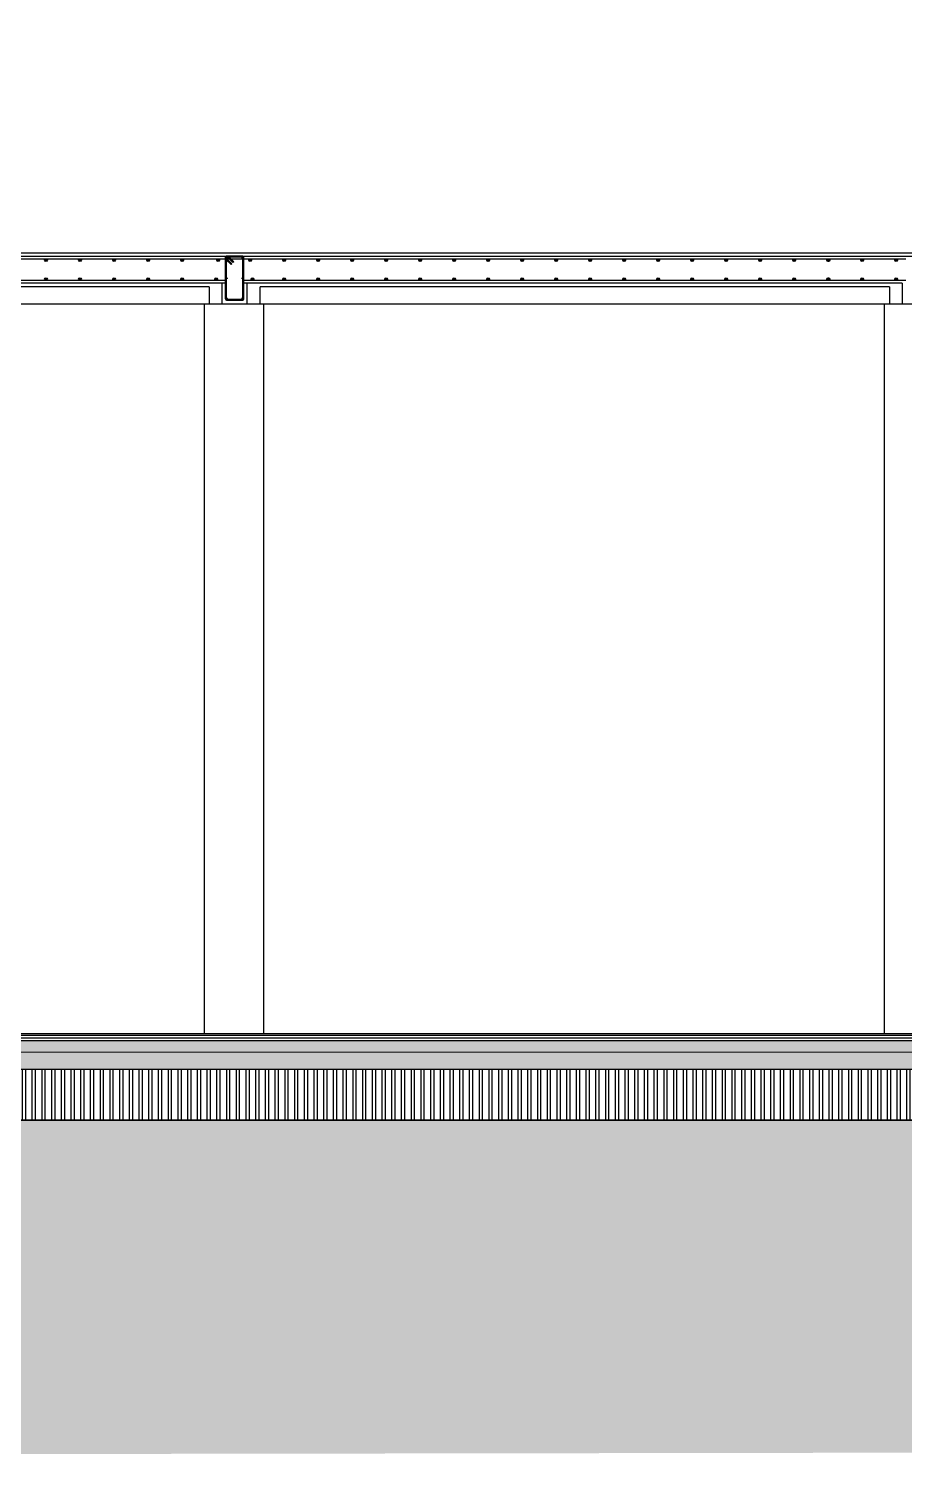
# Model space of a CAD drawing. Header units: centimetres. Extents: x -377343 to 693706, y 194584 to 813780.
# Drawn here: x 190909 to 191424, y 499101 to 499954 of the extents above; entities that cross this region are included whole.
import ezdxf

# ---------------------------------------------------------------- set-up
doc = ezdxf.new("R2010")
doc.units = ezdxf.units.CM
for name, color, linetype in [('bangunan', 40, 'Continuous'), ('Layer1', 7, 'Continuous'), ('PIPA', 11, 'Continuous')]:
    doc.layers.add(name, color=color, linetype=linetype)
doc.linetypes.add('BATTING', pattern='A,0.00254,-2.54,[134,ltypeshp.shx,S=2.54,R=0,X=-2.54,Y=0],-5.08,[134,ltypeshp.shx,S=2.54,R=180,X=2.54,Y=0],-2.54', length=10.16254)

msp = doc.modelspace()

# ---------------------------------------------------------------- hatches: boundary and pattern name
at = {"layer": 'bangunan'}
h = msp.add_hatch(color=256, dxfattribs=at)
h.dxf.hatch_style = 1
h.paths.add_polyline_path([(191025.297, 499819.327, 1), (191026.297, 499819.327, 1)])
h = msp.add_hatch(color=256, dxfattribs=at)
h.dxf.hatch_style = 1
h.paths.add_polyline_path([(191025.297, 499819.327, 1), (191026.297, 499819.327, 1)])
h = msp.add_hatch(color=256, dxfattribs=at)
h.dxf.hatch_style = 1
h.paths.add_polyline_path([(191025.297, 499819.327, 1), (191026.297, 499819.327, 1)])
h = msp.add_hatch(color=256, dxfattribs=at)
h.dxf.hatch_style = 1
h.paths.add_polyline_path([(191035.097, 499819.327, -1), (191034.097, 499819.327, -1)])
h = msp.add_hatch(color=256, dxfattribs=at)
h.dxf.hatch_style = 1
h.paths.add_polyline_path([(191035.097, 499819.327, -1), (191034.097, 499819.327, -1)])
h = msp.add_hatch(color=256, dxfattribs=at)
h.dxf.hatch_style = 1
h.paths.add_polyline_path([(191025.315, 499807.395, -1), (191026.315, 499807.395, -1)])
h = msp.add_hatch(color=256, dxfattribs=at)
h.dxf.hatch_style = 1
h.paths.add_polyline_path([(191035.115, 499807.395, 1), (191034.115, 499807.395, 1)])
h = msp.add_hatch(color=256, dxfattribs=at)
h.dxf.hatch_style = 1
h.paths.add_polyline_path([(191025.297, 499795.527, -1), (191026.297, 499795.527, -1)])
h = msp.add_hatch(color=256, dxfattribs=at)
h.dxf.hatch_style = 1
h.paths.add_polyline_path([(191035.097, 499795.527, 1), (191034.097, 499795.527, 1)])
at = {"layer": 'Layer1'}
h = msp.add_hatch(color=256, dxfattribs=at)
h.dxf.hatch_style = 1
h.paths.add_polyline_path([(190920.116, 499818.027, -1), (190918.516, 499818.027, -1)])
h = msp.add_hatch(color=256, dxfattribs=at)
h.dxf.hatch_style = 1
h.paths.add_polyline_path([(190940.116, 499818.027, -1), (190938.516, 499818.027, -1)])
h = msp.add_hatch(color=256, dxfattribs=at)
h.dxf.hatch_style = 1
h.paths.add_polyline_path([(190960.116, 499818.027, -1), (190958.516, 499818.027, -1)])
h = msp.add_hatch(color=256, dxfattribs=at)
h.dxf.hatch_style = 1
h.paths.add_polyline_path([(190980.116, 499818.027, -1), (190978.516, 499818.027, -1)])
h = msp.add_hatch(color=256, dxfattribs=at)
h.dxf.hatch_style = 1
h.paths.add_polyline_path([(191000.116, 499818.027, -1), (190998.516, 499818.027, -1)])
h = msp.add_hatch(color=256, dxfattribs=at)
h.dxf.hatch_style = 1
h.paths.add_polyline_path([(191000.116, 499818.027, -1), (190998.516, 499818.027, -1)])
h = msp.add_hatch(color=256, dxfattribs=at)
h.dxf.hatch_style = 1
h.paths.add_polyline_path([(191000.219, 499818.027, -1), (190998.619, 499818.027, -1)])
h = msp.add_hatch(color=256, dxfattribs=at)
h.dxf.hatch_style = 1
h.paths.add_polyline_path([(191019.678, 499818.027, 1), (191021.278, 499818.027, 1)])
h = msp.add_hatch(color=256, dxfattribs=at)
h.dxf.hatch_style = 1
h.paths.add_polyline_path([(191040.116, 499818.027, -1), (191038.516, 499818.027, -1)])
h = msp.add_hatch(color=256, dxfattribs=at)
h.dxf.hatch_style = 1
h.paths.add_polyline_path([(191060.116, 499818.027, -1), (191058.516, 499818.027, -1)])
h = msp.add_hatch(color=256, dxfattribs=at)
h.dxf.hatch_style = 1
h.paths.add_polyline_path([(191080.116, 499818.027, -1), (191078.516, 499818.027, -1)])
h = msp.add_hatch(color=256, dxfattribs=at)
h.dxf.hatch_style = 1
h.paths.add_polyline_path([(191100.116, 499818.027, -1), (191098.516, 499818.027, -1)])
h = msp.add_hatch(color=256, dxfattribs=at)
h.dxf.hatch_style = 1
h.paths.add_polyline_path([(191120.116, 499818.027, -1), (191118.516, 499818.027, -1)])
h = msp.add_hatch(color=256, dxfattribs=at)
h.dxf.hatch_style = 1
h.paths.add_polyline_path([(191140.116, 499818.027, -1), (191138.516, 499818.027, -1)])
h = msp.add_hatch(color=256, dxfattribs=at)
h.dxf.hatch_style = 1
h.paths.add_polyline_path([(191160.116, 499818.027, -1), (191158.516, 499818.027, -1)])
h = msp.add_hatch(color=256, dxfattribs=at)
h.dxf.hatch_style = 1
h.paths.add_polyline_path([(191180.116, 499818.027, -1), (191178.516, 499818.027, -1)])
h = msp.add_hatch(color=256, dxfattribs=at)
h.dxf.hatch_style = 1
h.paths.add_polyline_path([(191200.116, 499818.027, -1), (191198.516, 499818.027, -1)])
h = msp.add_hatch(color=256, dxfattribs=at)
h.dxf.hatch_style = 1
h.paths.add_polyline_path([(191220.116, 499818.027, -1), (191218.516, 499818.027, -1)])
h = msp.add_hatch(color=256, dxfattribs=at)
h.dxf.hatch_style = 1
h.paths.add_polyline_path([(191240.116, 499818.027, -1), (191238.516, 499818.027, -1)])
h = msp.add_hatch(color=256, dxfattribs=at)
h.dxf.hatch_style = 1
h.paths.add_polyline_path([(191260.116, 499818.027, -1), (191258.516, 499818.027, -1)])
h = msp.add_hatch(color=256, dxfattribs=at)
h.dxf.hatch_style = 1
h.paths.add_polyline_path([(191280.116, 499818.027, -1), (191278.516, 499818.027, -1)])
h = msp.add_hatch(color=256, dxfattribs=at)
h.dxf.hatch_style = 1
h.paths.add_polyline_path([(191300.116, 499818.027, -1), (191298.516, 499818.027, -1)])
h = msp.add_hatch(color=256, dxfattribs=at)
h.dxf.hatch_style = 1
h.paths.add_polyline_path([(191320.116, 499818.027, -1), (191318.516, 499818.027, -1)])
h = msp.add_hatch(color=256, dxfattribs=at)
h.dxf.hatch_style = 1
h.paths.add_polyline_path([(191340.116, 499818.027, -1), (191338.516, 499818.027, -1)])
h = msp.add_hatch(color=256, dxfattribs=at)
h.dxf.hatch_style = 1
h.paths.add_polyline_path([(191360.116, 499818.027, -1), (191358.516, 499818.027, -1)])
h = msp.add_hatch(color=256, dxfattribs=at)
h.dxf.hatch_style = 1
h.paths.add_polyline_path([(191380.116, 499818.027, -1), (191378.516, 499818.027, -1)])
h = msp.add_hatch(color=256, dxfattribs=at)
h.dxf.hatch_style = 1
h.paths.add_polyline_path([(191380.116, 499818.027, -1), (191378.516, 499818.027, -1)])
h = msp.add_hatch(color=256, dxfattribs=at)
h.dxf.hatch_style = 1
h.paths.add_polyline_path([(191380.219, 499818.027, -1), (191378.619, 499818.027, -1)])
h = msp.add_hatch(color=256, dxfattribs=at)
h.dxf.hatch_style = 1
h.paths.add_polyline_path([(191400.116, 499818.027, -1), (191398.516, 499818.027, -1)])
h = msp.add_hatch(color=256, dxfattribs=at)
h.dxf.hatch_style = 1
h.paths.add_polyline_path([(191400.116, 499818.027, -1), (191398.516, 499818.027, -1)])
h = msp.add_hatch(color=256, dxfattribs=at)
h.dxf.hatch_style = 1
h.paths.add_polyline_path([(191420.116, 499818.027, -1), (191418.516, 499818.027, -1)])
h = msp.add_hatch(color=256, dxfattribs=at)
h.dxf.hatch_style = 1
h.paths.add_polyline_path([(190920.116, 499806.827, 1), (190918.516, 499806.827, 1)])
h = msp.add_hatch(color=256, dxfattribs=at)
h.dxf.hatch_style = 1
h.paths.add_polyline_path([(190940.116, 499806.827, 1), (190938.516, 499806.827, 1)])
h = msp.add_hatch(color=256, dxfattribs=at)
h.dxf.hatch_style = 1
h.paths.add_polyline_path([(190960.116, 499806.827, 1), (190958.516, 499806.827, 1)])
h = msp.add_hatch(color=256, dxfattribs=at)
h.dxf.hatch_style = 1
h.paths.add_polyline_path([(190980.116, 499806.827, 1), (190978.516, 499806.827, 1)])
h = msp.add_hatch(color=256, dxfattribs=at)
h.dxf.hatch_style = 1
h.paths.add_polyline_path([(191000.116, 499806.827, 1), (190998.516, 499806.827, 1)])
h = msp.add_hatch(color=256, dxfattribs=at)
h.dxf.hatch_style = 1
h.paths.add_polyline_path([(191000.116, 499806.827, 1), (190998.516, 499806.827, 1)])
h = msp.add_hatch(color=256, dxfattribs=at)
h.dxf.hatch_style = 1
h.paths.add_polyline_path([(191000.219, 499806.827, 1), (190998.619, 499806.827, 1)])
h = msp.add_hatch(color=256, dxfattribs=at)
h.dxf.hatch_style = 1
h.paths.add_polyline_path([(191020.116, 499806.827, 1), (191018.516, 499806.827, 1)])
h = msp.add_hatch(color=256, dxfattribs=at)
h.dxf.hatch_style = 1
h.paths.add_polyline_path([(191040.013, 499806.827, -1), (191041.613, 499806.827, -1)])
h = msp.add_hatch(color=256, dxfattribs=at)
h.dxf.hatch_style = 1
h.paths.add_polyline_path([(191060.116, 499806.827, 1), (191058.516, 499806.827, 1)])
h = msp.add_hatch(color=256, dxfattribs=at)
h.dxf.hatch_style = 1
h.paths.add_polyline_path([(191080.116, 499806.827, 1), (191078.516, 499806.827, 1)])
h = msp.add_hatch(color=256, dxfattribs=at)
h.dxf.hatch_style = 1
h.paths.add_polyline_path([(191100.116, 499806.827, 1), (191098.516, 499806.827, 1)])
h = msp.add_hatch(color=256, dxfattribs=at)
h.dxf.hatch_style = 1
h.paths.add_polyline_path([(191120.116, 499806.827, 1), (191118.516, 499806.827, 1)])
h = msp.add_hatch(color=256, dxfattribs=at)
h.dxf.hatch_style = 1
h.paths.add_polyline_path([(191140.116, 499806.827, 1), (191138.516, 499806.827, 1)])
h = msp.add_hatch(color=256, dxfattribs=at)
h.dxf.hatch_style = 1
h.paths.add_polyline_path([(191160.116, 499806.827, 1), (191158.516, 499806.827, 1)])
h = msp.add_hatch(color=256, dxfattribs=at)
h.dxf.hatch_style = 1
h.paths.add_polyline_path([(191180.116, 499806.827, 1), (191178.516, 499806.827, 1)])
h = msp.add_hatch(color=256, dxfattribs=at)
h.dxf.hatch_style = 1
h.paths.add_polyline_path([(191200.116, 499806.827, 1), (191198.516, 499806.827, 1)])
h = msp.add_hatch(color=256, dxfattribs=at)
h.dxf.hatch_style = 1
h.paths.add_polyline_path([(191220.116, 499806.827, 1), (191218.516, 499806.827, 1)])
h = msp.add_hatch(color=256, dxfattribs=at)
h.dxf.hatch_style = 1
h.paths.add_polyline_path([(191240.116, 499806.827, 1), (191238.516, 499806.827, 1)])
h = msp.add_hatch(color=256, dxfattribs=at)
h.dxf.hatch_style = 1
h.paths.add_polyline_path([(191260.116, 499806.827, 1), (191258.516, 499806.827, 1)])
h = msp.add_hatch(color=256, dxfattribs=at)
h.dxf.hatch_style = 1
h.paths.add_polyline_path([(191280.116, 499806.827, 1), (191278.516, 499806.827, 1)])
h = msp.add_hatch(color=256, dxfattribs=at)
h.dxf.hatch_style = 1
h.paths.add_polyline_path([(191300.116, 499806.827, 1), (191298.516, 499806.827, 1)])
h = msp.add_hatch(color=256, dxfattribs=at)
h.dxf.hatch_style = 1
h.paths.add_polyline_path([(191320.116, 499806.827, 1), (191318.516, 499806.827, 1)])
h = msp.add_hatch(color=256, dxfattribs=at)
h.dxf.hatch_style = 1
h.paths.add_polyline_path([(191340.116, 499806.827, 1), (191338.516, 499806.827, 1)])
h = msp.add_hatch(color=256, dxfattribs=at)
h.dxf.hatch_style = 1
h.paths.add_polyline_path([(191360.116, 499806.827, 1), (191358.516, 499806.827, 1)])
h = msp.add_hatch(color=256, dxfattribs=at)
h.dxf.hatch_style = 1
h.paths.add_polyline_path([(191380.116, 499806.827, 1), (191378.516, 499806.827, 1)])
h = msp.add_hatch(color=256, dxfattribs=at)
h.dxf.hatch_style = 1
h.paths.add_polyline_path([(191380.116, 499806.827, 1), (191378.516, 499806.827, 1)])
h = msp.add_hatch(color=256, dxfattribs=at)
h.dxf.hatch_style = 1
h.paths.add_polyline_path([(191380.219, 499806.827, 1), (191378.619, 499806.827, 1)])
h = msp.add_hatch(color=256, dxfattribs=at)
h.dxf.hatch_style = 1
h.paths.add_polyline_path([(191400.116, 499806.827, 1), (191398.516, 499806.827, 1)])
h = msp.add_hatch(color=256, dxfattribs=at)
h.dxf.hatch_style = 1
h.paths.add_polyline_path([(191400.116, 499806.827, 1), (191398.516, 499806.827, 1)])
h = msp.add_hatch(color=256, dxfattribs=at)
h.dxf.hatch_style = 1
h.paths.add_polyline_path([(191420.116, 499806.827, 1), (191418.516, 499806.827, 1)])
at = {"layer": 'Layer1', "lineweight": 5, "ltscale": 0.5}
h = msp.add_hatch(dxfattribs=at)
h.set_pattern_fill('AR-CONC', color=256, scale=0.09)
h.set_pattern_definition([(50, (6808.254, 7874.448), (16.3966202, -1.4345177), [1.7145, -18.8595]), (355, (6808.254, 7874.448), (-3.17190793, 17.19511607), [1.3716, -15.0876526]), (100.4514447, (6809.62, 7874.329), (13.22471224, 15.76059767), [1.4571008, -16.028122]), (46.1842, (6808.254, 7879.02), (24.3971137, -3.7838095), [2.57175, -28.28925]), (96.6355576, (6810.287, 7878.705), (21.3663721, 22.2683512), [2.1856521, -24.0422047]), (351.184151, (6808.254, 7879.02), (21.3663721, 22.2683512), [2.057397, -22.6313759]), (21, (6810.54, 7877.877), (13.6452952, -9.20386784), [1.7145, -18.8595]), (326, (6810.54, 7877.877), (5.56218255, 16.57691695), [1.3716, -15.0876]), (71.451445, (6811.677, 7877.11), (19.20747774, 7.3730492), [1.4571008, -16.0280944]), (37.5, (6808.2537, 7874.448), (0.27797429, 7.6099535), [0, -14.90472, 0, -15.3162, 0, -15.14475]), (7.5, (6808.254, 7874.448), (6.01376963, 9.01625173), [0, -8.73252, 0, -14.56182, 0, -5.77215]), (327.5, (6803.156, 7874.448), (12.203153565, -0.51558696), [0, -5.715, 0, -17.8308, 0, -23.6601]), (317.5, (6800.87, 7874.448), (13.33162632, 2.2883842), [0, -7.4295, 0, -11.84148, 0, -16.8021])])
h.paths.add_polyline_path([(192622.606, 499359.427), (192553.71, 499359.427), (190637.432, 499359.427), (190637.432, 499352.427), (192622.606, 499352.427)])
h = msp.add_hatch(dxfattribs=at)
h.set_pattern_fill('AR-SAND', color=256, scale=0.08)
h.set_pattern_definition([(37.5, (6808.2537, 7874.4482), (-0.128002504, 3.915305899), [0, -3.08864, 0, -3.4544, 0, -3.302]), (7.5, (6808.2537, 7874.448), (3.596186265, 5.734600805), [0, -1.66624, 0, -2.78384, 0, -1.0668]), (327.5, (6805.7543, 7874.4482), (6.327938962, 0.011497477), [0, -1.016, 0, -3.6576, 0, -4.7752]), (317.5, (6805.7543, 7874.448), (6.10845162, 1.783434586), [0, -0.508, 0, -2.39776, 0, -2.7432])])
h.paths.add_polyline_path([(192622.606, 499352.427), (190637.432, 499352.427), (190637.432, 499342.427), (192453.19, 499342.427), (192622.606, 499342.427)])
at = {"layer": 'Layer1'}
h = msp.add_hatch(dxfattribs=at)
h.set_pattern_fill('ANSI32', color=256, scale=0.6, angle=45)
h.set_pattern_definition([(90, (6808.2537, 7874.448), (-5.715, 0), []), (90, (6810.1587, 7876.353), (-5.715, 0), [])])
h.paths.add_polyline_path([(192622.606, 499342.427), (192444.872, 499342.427), (190637.432, 499342.427), (190637.432, 499312.427), (190644.932, 499312.427), (190644.932, 499242.427), (190669.932, 499242.427), (190669.932, 499312.427), (192590.106, 499312.427), (192590.106, 499242.427), (192615.106, 499242.427), (192615.106, 499312.427), (192622.606, 499312.427)])
at = {"layer": 'Layer1', "true_color": 0x636466}
h = msp.add_hatch(dxfattribs=at)
h.set_pattern_fill('EARTH', color=251, scale=3, angle=45)
h.set_pattern_definition([(45, (6808.254, 7874.448), (0, 26.94076836), [19.05, -19.05]), (45, (6803.202, 7879.5), (0, 26.94076836), [19.05, -19.05]), (45, (6798.15, 7884.551), (0, 26.94076836), [19.05, -19.05]), (135, (6798.15, 7887.919), (-26.94076836, 0), [19.05, -19.05]), (135, (6803.202, 7892.97), (-26.94076836, 0), [19.05, -19.05]), (135, (6808.254, 7898.021), (-26.94076836, 0), [19.05, -19.05])])
h.paths.add_polyline_path([(192590.106, 499205.427), (192590.106, 499212.427), (192590.106, 499312.427), (190669.932, 499312.427), (190669.932, 499212.427), (190669.932, 499205.427), (190669.932, 499200.427), (190589.932, 499200.427), (190589.932, 499205.427), (190589.932, 499212.427), (190589.932, 499312.427), (190579.687, 499312.427), (190579.687, 499115.739), (192706.501, 499119.052), (192706.501, 499312.427), (192670.106, 499312.427), (192670.106, 499212.427), (192670.106, 499205.427), (192670.106, 499200.427), (192590.106, 499200.427)])

# ---------------------------------------------------------------- linework, layer by layer
for points, elevation in [([(191022.697, 499804.427), (191022.697, 499792.427), (191037.697, 499792.427), (191037.697, 499804.427)], 428.018), ([(191422.859, 499804.427), (191422.859, 499792.427), (191437.859, 499792.427), (191437.859, 499804.427)], -230.713)]:
    msp.add_lwpolyline(points, dxfattribs=dict(elevation=elevation))
at = {"layer": 'bangunan'}
for p, q in [((191025.297, 499818.272, 428.018), (191028.13, 499815.438, 428.018)), ((191025.297, 499818.272, 428.018), (191028.13, 499815.438, 428.018)), ((191025.443, 499818.974, 428.018), (191028.555, 499815.863, 428.018)), ((191025.443, 499818.974, 428.018), (191028.555, 499815.863, 428.018)), ((191026.151, 499819.681, 428.018), (191029.262, 499816.57, 428.018)), ((191026.151, 499819.681, 428.018), (191029.262, 499816.57, 428.018)), ((191026.575, 499820.105, 428.018), (191029.686, 499816.994, 428.018)), ((191026.575, 499820.105, 428.018), (191029.686, 499816.994, 428.018)), ((191028.555, 499815.863, 428.018), (191028.13, 499815.438, 428.018)), ((191029.686, 499816.994, 428.018), (191029.262, 499816.57, 428.018))]:
    msp.add_line(p, q, dxfattribs=at)
at = {"layer": 'bangunan', "elevation": 428.018}
msp.add_lwpolyline([(191025.797, 499794.427), (191034.597, 499794.427, 0.4142136), (191035.697, 499795.527), (191035.697, 499819.327, 0.4142136), (191034.597, 499820.427), (191025.797, 499820.427, 0.4142136), (191024.697, 499819.327), (191024.697, 499795.527, 0.4142136)], format="xyb", close=True, dxfattribs=at)
msp.add_lwpolyline([(191025.797, 499794.427), (191034.597, 499794.427, 0.4142136), (191035.697, 499795.527), (191035.697, 499819.327, 0.4142136), (191034.597, 499820.427), (191025.797, 499820.427, 0.4142136), (191024.697, 499819.327), (191024.697, 499795.527, 0.4142136)], format="xyb", close=True, dxfattribs=at)
msp.add_lwpolyline([(191025.797, 499819.827), (191025.797, 499819.827, 0.4142136), (191025.297, 499819.327), (191025.297, 499795.527, 0.4142136), (191025.797, 499795.027), (191034.597, 499795.027, 0.4142136), (191035.097, 499795.527), (191035.097, 499819.327, 0.4142136), (191034.597, 499819.827), (191026.853, 499819.827)], format="xyb", dxfattribs=at)
msp.add_lwpolyline([(191025.797, 499819.827), (191025.797, 499819.827, 0.4142136), (191025.297, 499819.327), (191025.297, 499795.527, 0.4142136), (191025.797, 499795.027), (191034.597, 499795.027, 0.4142136), (191035.097, 499795.527), (191035.097, 499819.327, 0.4142136), (191034.597, 499819.827), (191026.853, 499819.827)], format="xyb", dxfattribs=at)
at = {"layer": 'bangunan'}
msp.add_circle((191025.797, 499819.327, 428.018), 0.5, dxfattribs=at)
msp.add_arc((191025.797, 499819.327, 428.018), 1.1, 45, 180, dxfattribs=at)
at = {"layer": 'Layer1'}
for p, q in [((190612.432, 499792.427, 1114.588), (192647.606, 499792.427, -2229.375)), ((190612.503, 499792.427, 1114.287), (192647.606, 499792.427, -2229.375)), ((191012.432, 499363.427), (191012.432, 499792.427)), ((191047.432, 499363.427), (191047.432, 499792.427)), ((191412.432, 499363.427), (191412.432, 499792.427)), ((190637.432, 499363.427, 1114.687), (192622.606, 499363.427, 1114.687)), ((190637.432, 499362.427, 1114.687), (192622.606, 499362.427, 1114.687)), ((190637.432, 499359.427, 1114.687), (192622.606, 499359.427, 1114.687)), ((190637.432, 499342.427, 1114.687), (192453.19, 499342.427, 1114.687))]:
    msp.add_line(p, q, dxfattribs=at)
at = {"layer": 'Layer1', "linetype": 'BATTING', "ltscale": 0.13}
msp.add_line((190637.432, 499360.927, 1114.687), (192622.606, 499360.927, 1114.687), dxfattribs=at)
at = {"layer": 'Layer1', "lineweight": 5, "ltscale": 0.5}
msp.add_line((190637.432, 499352.427, 1114.687), (192622.606, 499352.427, 1114.687), dxfattribs=at)
at = {"layer": 'Layer1'}
for points in [[(190614.932, 499802.427), (190614.932, 499822.427), (192645.106, 499822.427)], [(190635.432, 499818.827), (191424.859, 499818.827)], [(191024.697, 499806.027), (190637.432, 499806.027)], [(191024.697, 499804.427), (190637.432, 499804.427)], [(191015.197, 499802.427), (190637.432, 499802.427)], [(191424.859, 499806.027), (191035.697, 499806.027)], [(191422.859, 499804.427), (191035.697, 499804.427)], [(191415.359, 499802.427), (191045.197, 499802.427)], [(191415.359, 499802.427), (191404.862, 499802.427)], [(192670.106, 499312.427), (192670.106, 499212.427), (192590.106, 499212.427), (192590.106, 499312.427), (190669.932, 499312.427)]]:
    msp.add_lwpolyline(points, dxfattribs=at)
msp.add_lwpolyline([(190624.432, 499804.427), (190619.182, 499804.427, -0.4142136), (190616.932, 499806.677), (190616.932, 499818.177, -0.4142136), (190619.182, 499820.427), (192640.856, 499820.427, -0.4142136), (192643.106, 499818.177), (192643.106, 499806.677, -0.4142136), (192640.856, 499804.427), (192635.606, 499804.427)], format="xyb", dxfattribs=at)
for points, elevation in [([(191015.197, 499802.427), (191015.197, 499792.427), (191045.197, 499792.427), (191045.197, 499802.427)], 428.018), ([(191415.359, 499802.427), (191415.359, 499792.427), (191445.359, 499792.427), (191445.359, 499802.427)], -230.713), ([(190669.932, 499312.427), (190669.932, 499212.427), (190589.932, 499212.427), (190589.932, 499312.427), (190585.482, 499312.427), (190585.482, 499342.427), (192453.19, 499342.427)], 1114.687), ([(190669.932, 499312.427), (192453.19, 499312.427)], 1114.687)]:
    msp.add_lwpolyline(points, dxfattribs=dict(at, elevation=elevation))
for centre in [(190919.316, 499818.027), (190939.316, 499818.027), (190959.316, 499818.027), (190979.316, 499818.027), (190999.316, 499818.027), (190999.316, 499818.027), (190999.419, 499818.027, -1114.687), (191020.478, 499818.027, -1114.687), (191039.316, 499818.027), (191059.316, 499818.027), (191079.316, 499818.027), (191099.316, 499818.027), (191119.316, 499818.027), (191139.316, 499818.027), (191159.316, 499818.027), (191179.316, 499818.027), (191199.316, 499818.027), (191219.316, 499818.027), (191239.316, 499818.027), (191259.316, 499818.027), (191279.316, 499818.027), (191299.316, 499818.027), (191319.316, 499818.027), (191339.316, 499818.027), (191359.316, 499818.027), (191379.316, 499818.027), (191379.316, 499818.027), (191379.419, 499818.027, -1114.687), (191399.316, 499818.027), (191399.316, 499818.027), (191419.316, 499818.027), (190919.316, 499806.827), (190939.316, 499806.827), (190959.316, 499806.827), (190979.316, 499806.827), (190999.316, 499806.827), (190999.316, 499806.827), (190999.419, 499806.827, -1114.687), (191019.316, 499806.827), (191040.813, 499806.827, -1801.357), (191059.316, 499806.827), (191079.316, 499806.827), (191099.316, 499806.827), (191119.316, 499806.827), (191139.316, 499806.827), (191159.316, 499806.827), (191179.316, 499806.827), (191199.316, 499806.827), (191219.316, 499806.827), (191239.316, 499806.827), (191259.316, 499806.827), (191279.316, 499806.827), (191299.316, 499806.827), (191319.316, 499806.827), (191339.316, 499806.827), (191359.316, 499806.827), (191379.316, 499806.827), (191379.316, 499806.827), (191379.419, 499806.827, -1114.687), (191399.316, 499806.827), (191399.316, 499806.827), (191419.316, 499806.827)]:
    msp.add_circle(centre, 0.8, dxfattribs=at)
at = {"layer": 'PIPA', "lineweight": 35, "extrusion": (0, 0.816497, 0.57735), "elevation": 193451.324}
msp.add_lwpolyline([(-421704.212, -325591.681), (-159560.265, -63447.734), (377343.333, -600351.331), (-158232.47, -1135927.133), (-693706.405, -600453.199), (-454216.825, -360963.619)], dxfattribs=at)

doc.saveas('drawing.dxf')
